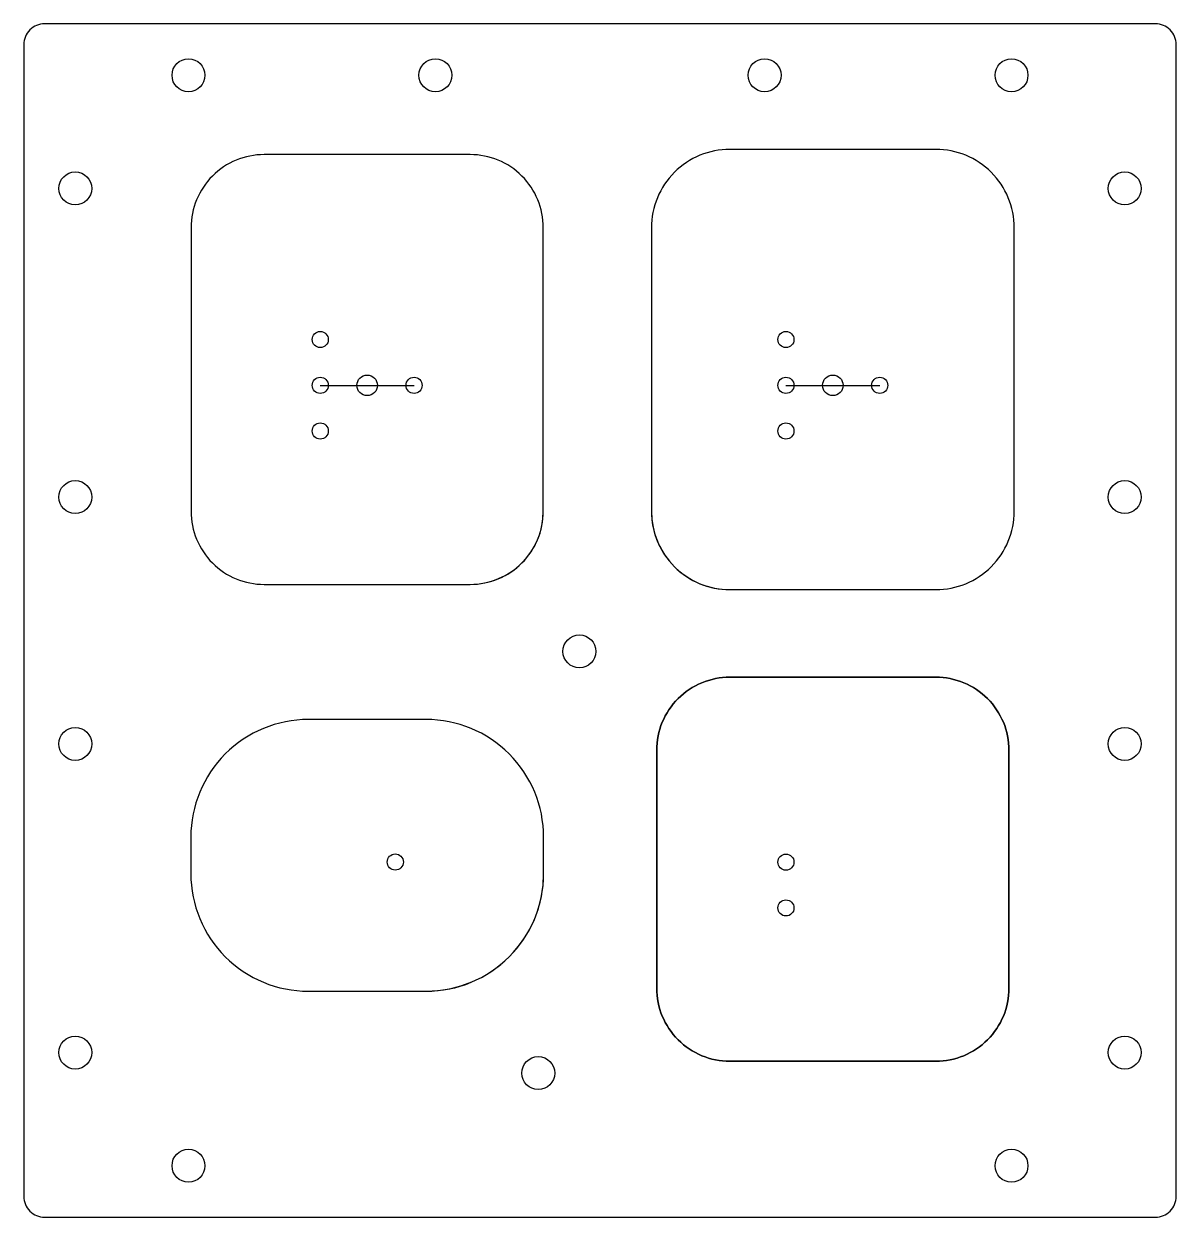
# Model space of a CAD drawing. Header units: millimetres. Extents: x -56 to 56, y -58 to 58.
import ezdxf

# ---------------------------------------------------------------- set-up
doc = ezdxf.new("R2010")
doc.units = ezdxf.units.MM

msp = doc.modelspace()

# ---------------------------------------------------------------- linework, layer by layer
for p, q in [((-27.19, 22.86), (-18.07, 22.86)), ((18.07, 22.86), (27.19, 22.86)), ((32.64, -42.85), (12.62, -42.85))]:
    msp.add_line(p, q)
for points in [[(56, 56, 0.414214), (54, 58), (-54, 58, 0.414214), (-56, 56), (-56, -56, 0.414214), (-54, -58), (54, -58, 0.414214), (56, -56)], [(-5.51, 10.62), (-5.51, 38.18, 0.414214), (-12.62, 45.29), (-32.64, 45.29, 0.414214), (-39.75, 38.18), (-39.75, 10.62, 0.414214), (-32.64, 3.51), (-12.62, 3.51, 0.414214)], [(12.62, 3), (32.64, 3, 0.414214), (40.26, 10.62), (40.26, 38.18, 0.414214), (32.64, 45.8), (12.62, 45.8, 0.414214), (5, 38.18), (5, 10.62, 0.414214)], [(32.64, -42.85, 0.414214), (39.75, -35.73), (39.75, -12.62, 0.414214), (32.64, -5.51), (12.62, -5.51, 0.414214), (5.51, -12.62), (5.51, -35.73, 0.414214), (12.62, -42.85)], [(-5.48, -24.61), (-5.48, -21.05, 0.414214), (-16.91, -9.62), (-28.34, -9.62, 0.414214), (-39.77, -21.05), (-39.77, -24.61, 0.414214), (-28.34, -36.04), (-16.91, -36.04, 0.414214)]]:
    msp.add_lwpolyline(points, format="xyb", close=True)
for points in [[(-5.51, 10.62), (-5.51, 38.18, 0.414214), (-12.62, 45.29), (-32.64, 45.29, 0.414214), (-39.75, 38.18), (-39.75, 10.62, 0.414214), (-32.64, 3.51), (-12.62, 3.51)], [(12.62, 3), (32.64, 3, 0.414214), (40.26, 10.62), (40.26, 38.18, 0.414214), (32.64, 45.8), (12.62, 45.8, 0.414214), (5, 38.18), (5, 10.62)], [(12.62, -42.85, -0.414214), (5.51, -35.73), (5.51, -12.62, -0.414214), (12.62, -5.51), (32.64, -5.51, -0.414214), (39.75, -12.62), (39.75, -35.73, -0.414214), (32.64, -42.85)], [(-5.48, -24.61), (-5.48, -21.05, 0.414214), (-16.91, -9.62), (-28.34, -9.62, 0.414214), (-39.77, -21.05), (-39.77, -24.61, 0.414214), (-28.34, -36.04), (-16.91, -36.04)]]:
    msp.add_lwpolyline(points, format="xyb")
for centre, radius in [((-40, 53), 1.6), ((-16, 53), 1.6), ((16, 53), 1.6), ((40, 53), 1.6), ((-51, 42), 1.6), ((51, 42), 1.6), ((-27.19, 27.31), 0.784), ((18.07, 27.31), 0.784), ((-27.19, 22.86), 0.784), ((-22.63, 22.86), 1), ((-18.07, 22.86), 0.784), ((18.07, 22.86), 0.784), ((22.63, 22.86), 1), ((27.19, 22.86), 0.784), ((-27.19, 18.42), 0.784), ((18.07, 18.42), 0.784), ((-51, 12), 1.6), ((51, 12), 1.6), ((-2, -3), 1.6), ((-51, -12), 1.6), ((51, -12), 1.6), ((-19.9, -23.48), 0.784), ((18.07, -23.49), 0.784), ((18.07, -27.94), 0.784), ((-51, -42), 1.6), ((51, -42), 1.6), ((-6, -44), 1.6), ((-40, -53), 1.6), ((40, -53), 1.6)]:
    msp.add_circle(centre, radius)
for centre, radius, start, end in [((-12.62, 10.62), 7.11, 270, 0), ((12.62, 10.62), 7.62, 180, 270), ((-16.91, -24.61), 11.43, 270, 0)]:
    msp.add_arc(centre, radius, start, end)

doc.saveas('drawing.dxf')
